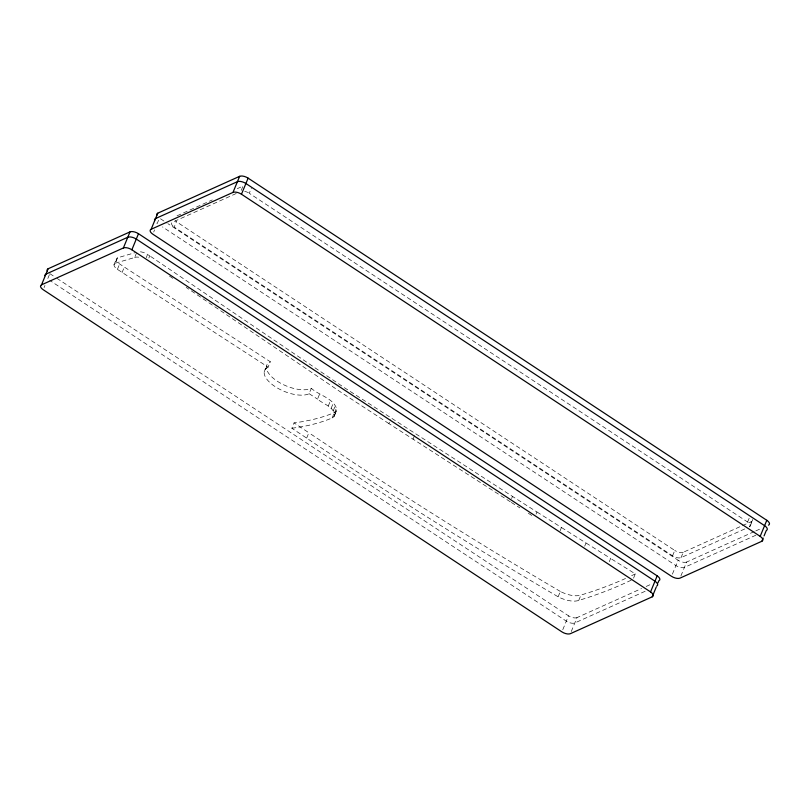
<?xml version="1.0" encoding="UTF-8"?>
<svg xmlns="http://www.w3.org/2000/svg" width="810" height="810" viewBox="0 0 810 810"><rect width="100%" height="100%" fill="white"/><g stroke="black" fill="none" stroke-linecap="round" stroke-linejoin="round"><path stroke-width="0.61" stroke-dasharray="4.05 3.04" d="M44.084 287.58L44.965 285.434M49.39 274.712L47.618 279.005A6.51 2.956 22.4 0 1 46.423 278.083M113.997 264.738L116.215 259.372M117.572 257.813L117.501 257.843A8.201 3.726 22.4 0 0 119.617 263.999L270.327 361.756L268.11 367.112L117.409 269.365A8.201 3.726 22.4 0 1 115.283 263.199L117.572 257.813L135.665 252.497M117.409 269.365L119.617 263.999M122.087 272.514L124.294 267.148M115.283 263.199L134.662 257.499L136.434 253.216M153.708 232.024L154.589 229.878M158.568 220.229L157.241 223.439A6.51 2.956 22.4 0 1 156.036 222.517M146.245 257.651L147.572 254.431A8.201 3.726 22.4 0 0 138.206 251.778M148.868 257.995L149.749 255.849L147.572 254.431M744.744 528.95L681.048 557.634A6.51 2.946 22.4 0 1 672.563 555.812L174.221 227.083L176.428 221.727A6.51 2.956 22.5 0 1 175.233 220.806M241.218 190.38L242.99 186.097L237.3 188.659M752.419 519.473A6.51 2.956 22.3 0 1 751.498 521.539L749.29 526.895A6.51 2.956 22.3 0 0 747.61 522.015L249.267 193.276L251.475 187.92M264.202 371.851L266.419 366.495M631.172 580.193A795.673 361.23 22.4 0 1 586.278 598.084L578.735 600.423A18.65 8.464 22.4 0 1 558.13 596.798L544.836 588.971A2505.451 1137.453 22.4 0 1 356.167 471.187L291.863 428.237L294.07 422.881A253.935 115.283 22.4 0 0 305.188 421.139L308.742 420.43A253.935 115.283 22.4 0 0 334.348 412.594L336.099 411.379L336.889 409.678C334.115 398.287 319.241 395.563 311.354 388.344L311.182 388.466A26.021 11.816 22.4 0 1 279.997 382.877A26.021 11.816 22.4 0 1 267.664 363.68L270.327 361.756M268.11 367.112L265.457 369.036A26.021 11.816 22.4 0 0 277.789 388.243A26.021 11.816 22.4 0 0 308.975 393.822L311.354 388.344M291.863 428.237A253.935 115.283 22.4 0 0 302.981 426.495L306.534 425.797A253.935 115.283 22.4 0 0 332.141 417.96L333.892 416.735L334.682 415.034C333.649 406.529 323.008 404.018 317.52 399.127L319.727 393.761M306.646 438.109L308.853 432.753L294.07 422.881M328.232 406.144L330.44 400.778M331.128 408.382L333.335 403.016M333.244 410.71L335.451 405.354M332.141 417.96L334.348 412.594M334.459 412.978L336.666 407.622M333.892 416.735L336.099 411.379M334.682 415.034L336.889 409.678M510.28 501.775L388.881 423.579L390.643 419.286M413.039 439.273L414.811 434.98M511.606 498.555L512.487 496.419L342.934 386.745L149.749 255.849M536.058 514.117L536.939 511.971L512.487 496.419M560.125 530.712L561.441 527.492L536.939 511.971M558.13 596.798L560.338 591.442A18.65 8.464 22.4 0 0 580.942 595.067L588.485 592.728A795.673 361.23 22.4 0 0 625.512 578.492M584.688 546.203L586.015 542.994L561.441 527.492M562.778 629.714L568.509 615.792L56.163 277.82M578.735 600.423L580.942 595.067M571.263 631.537L577.003 617.615L641.56 588.536M609.302 561.674L610.629 558.454L586.015 542.994M633.542 578.188L635.303 573.895L610.629 558.454M672.563 555.812L674.77 550.456L176.428 221.727M672.391 574.158L678.132 560.236L167.903 223.651M681.048 557.634L683.255 552.278L741.261 526.146M680.886 575.981L686.617 562.049L754.647 531.411M747.61 522.015L749.817 516.648M750.212 526.054L752.419 520.698M177.025 215.814L212.281 199.928M236.226 193.509L172.54 222.193A6.51 2.956 22.5 0 0 174.221 227.083M742.405 525.639L751.498 521.539M755.801 530.894L761.562 528.302M755.892 535.218L684.409 567.415A6.51 2.956 22.4 0 1 675.925 565.582L162.516 226.932M646.178 586.46L651.939 583.858M645.124 591.29L574.796 622.961A6.51 2.956 22.4 0 1 566.312 621.138L49.734 280.392M560.338 591.442L547.044 583.615A2505.451 1137.453 22.4 0 1 358.374 465.821L308.853 432.753M511.343 502.453L519.848 507.86M528.353 513.267L532.605 515.98M309.147 393.7L317.52 399.127M388.881 423.579L340.726 392.101L186.178 287.388M160.501 218.781L166.84 222.963M49.825 273.638L55.11 277.131M169.472 276.068L173.654 278.893M244.681 191.352A6.51 2.956 22.4 0 1 249.267 193.276M683.255 552.278A6.51 2.946 22.4 0 1 674.77 550.456M686.617 562.049A6.51 2.956 22.4 0 1 678.132 560.236M134.662 257.499A8.201 3.726 22.4 0 1 139.573 257.367M635.303 573.895A795.673 361.23 22.4 0 1 630.453 576.224M577.003 617.615A6.51 2.956 22.4 0 1 568.509 615.792"/><path stroke-width="1.21" d="M656.211 587.169L652.232 596.818L570.382 633.673A6.51 2.956 22.4 0 1 561.887 631.861L43.203 289.717A6.51 2.956 22.4 0 1 41.523 284.837L48.144 268.758L130.005 231.883A6.51 2.956 22.4 0 1 138.49 233.705L657.173 575.859A6.51 2.956 22.4 0 1 658.854 580.75L657.973 582.886M41.523 284.837L123.383 247.961L130.005 231.883M652.232 596.818A6.51 2.956 22.4 0 0 650.551 591.928L131.868 249.784L138.49 233.705M763.182 538.042L761.856 541.262L679.995 578.127A6.51 2.956 22.4 0 1 671.51 576.305L152.817 234.171A6.51 2.956 22.4 0 1 151.136 229.281L157.768 213.192L239.628 176.327A6.51 2.956 22.4 0 1 248.113 178.139L766.797 520.293A6.51 2.956 22.4 0 1 768.477 525.184M151.136 229.281L232.996 192.405L239.628 176.327M761.856 541.262A6.51 2.956 22.4 0 0 760.175 536.372L241.481 194.228L248.113 178.139M650.551 591.928L657.173 575.859M760.175 536.372L766.797 520.293M764.063 535.906L766.27 530.54M154.639 220.624A6.51 2.956 22.4 0 1 155.56 218.548L237.421 181.683A6.51 2.956 22.4 0 1 245.906 183.506L764.589 525.66A6.51 2.956 22.4 0 1 766.675 530.317M156.846 215.257A6.51 2.956 22.4 0 1 157.768 213.192M232.996 192.405A6.51 2.956 22.4 0 1 241.481 194.228M123.383 247.961A6.51 2.956 22.4 0 1 131.868 249.784M656.657 586.096A6.51 2.956 22.4 0 0 654.976 581.205L136.282 239.061A6.51 2.956 22.4 0 0 127.798 237.249L45.937 274.114A6.51 2.956 22.4 0 0 44.914 275.744M47.436 271.289A6.51 2.956 22.4 0 1 48.144 268.758"/></g></svg>
